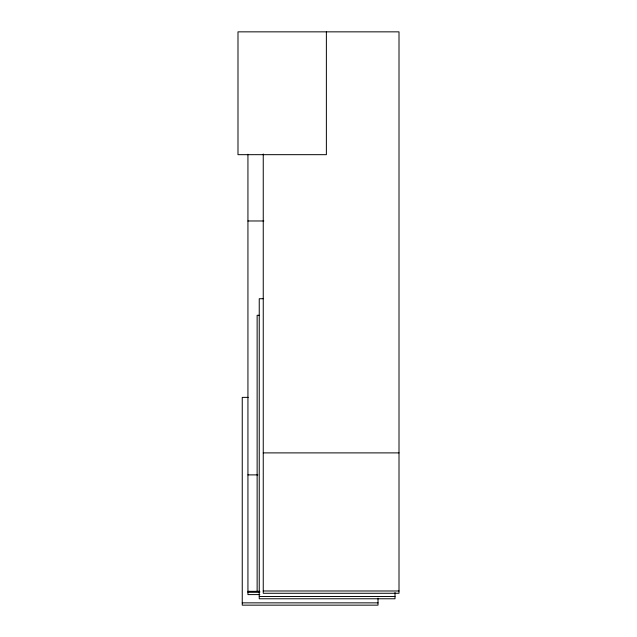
<?xml version="1.0" encoding="UTF-8"?>
<svg xmlns="http://www.w3.org/2000/svg" width="637" height="637" viewBox="0 0 637 637"><rect width="100%" height="100%" fill="white"/><g stroke="black" fill="none" stroke-linecap="round" stroke-linejoin="round"><path stroke-width="0.96" d="M247.936 220.975L263.845 220.975M263.208 298.729L259.243 298.729L259.243 598.772L395.004 598.772L395.004 592.506M259.124 315.283L257.133 315.283L257.133 591.319M248.199 397.377L242.251 397.377L242.251 605.15L378.012 605.15L378.012 598.191M263.248 452.891L399.009 452.891M247.936 474.891L257.881 474.891M263.248 590.985L399.009 590.985M247.936 591.319L259.872 591.319M247.936 592.299L259.832 592.299M259.832 594.592L247.936 594.592L247.936 154.242M259.243 596.471L395.004 596.471M242.251 602.857L378.012 602.857M326.375 31.85L326.375 154.672L237.991 154.672L237.991 31.85L399.009 31.85L399.009 593.278L263.248 593.278L263.248 153.987"/></g></svg>
